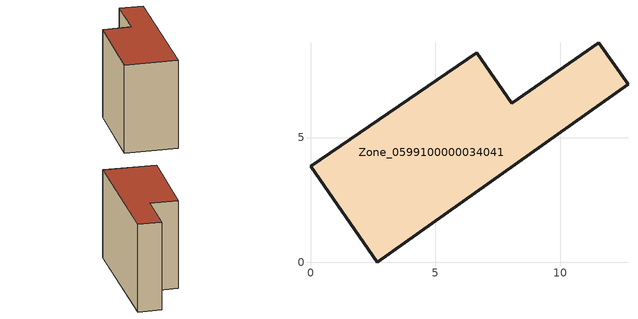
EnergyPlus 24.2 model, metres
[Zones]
Zone_0599100000034041
 floor ground (C_G): 2.67,0 0,3.84 6.65,8.39 8.05,6.37 11.55,8.8 12.71,7.12 z0
 wall outside (C_F): 2.67,0 12.71,7.12 11.55,8.8 8.05,6.37 6.65,8.39 0,3.84 2.67,0 z0:7.96
 roof outside (C_R): 0,3.84 2.67,0 12.71,7.12 11.55,8.8 8.05,6.37 6.65,8.39 z7.96
[BUILDING]
Pand.0599100000034041: North Axis=0; Terrain=City; Loads Convergence Tolerance Value=0.04; Temperature Convergence Tolerance Value=0.4; Solar Distribution=FullExterior; Maximum Number of Warmup Days=25; Minimum Number of Warmup Days=1
[Site:Location]
Rotterdam.The.Hague.AP_ZH_NLD Design_Conditions: Latitude=51.96; Longitude=4.45; Time Zone=1; Elevation=-4.5
[SITE:GROUNDTEMPERATURE:BUILDINGSURFACE]
18, 18, 18, 18, 18, 18, 18, 18, 18, 18, 18, 18
[MATERIAL] Thermal Absorptance=0.9; Solar Absorptance=0.7; Visible Absorptance=0.7
Name | Roughness | Thickness | Conductivity | Density | Specific Heat
G.TI.1946 | MediumSmooth | 0.15 | 1 | 540 | 1210
F.TI.1946 | Rough | 0.3 | 0.857143 | 1920 | 840
R.TI.1946 | MediumRough | 0.2 | 0.1 | 1500 | 1000
[CONSTRUCTION]
C_G: G.TI.1946
C_F: F.TI.1946
C_R: R.TI.1946
[ZONE]
Zone_0599100000034041: Type=1; Multiplier=1; Ceiling Height=Autocalculate; Volume=Autocalculate; Floor Area=autocalculate; Part of Total Floor Area=Yes
[ZONEINFILTRATION:DESIGNFLOWRATE]
Infil_Zone_0599100000034041: Zone or ZoneList or Space or SpaceList=Zone_0599100000034041; Schedule=AlwaysOn; Design Flow Rate Calculation Method=Flow/Area; Flow Rate per Floor Area=0.003; Constant Term Coefficient=1; Temperature Term Coefficient=0; Velocity Term Coefficient=0; Velocity Squared Term Coefficient=0
[HVACTEMPLATE:ZONE:IDEALLOADSAIRSYSTEM]
Zone_0599100000034041: Maximum Heating Supply Air Temperature=50; Minimum Cooling Supply Air Temperature=13; Maximum Heating Supply Air Humidity Ratio=0.0156; Minimum Cooling Supply Air Humidity Ratio=0.0077; Heating Limit=NoLimit; Cooling Limit=NoLimit; Dehumidification Control Type=ConstantSensibleHeatRatio; Cooling Sensible Heat Ratio=0.7; Dehumidification Setpoint=60; Humidification Control Type=None; Humidification Setpoint=30; Outdoor Air Method=None; Outdoor Air Flow Rate per Person=0.00944; Outdoor Air Flow Rate per Zone Floor Area=0; Outdoor Air Flow Rate per Zone=0; Demand Controlled Ventilation Type=None; Outdoor Air Economizer Type=NoEconomizer; Heat Recovery Type=None; Sensible Heat Recovery Effectiveness=0.7; Latent Heat Recovery Effectiveness=0.65
[ZONECONTROL:THERMOSTAT]
ThermostatControl_Zone_0599100000034041: Zone or ZoneList=Zone_0599100000034041; Control Type Schedule=DualSetpointControlType; Control 1=Thermostat_Zone_0599100000034041; Temperature Difference Between Cutout And Setpoint=0
[THERMOSTATSETPOINT:DUALSETPOINT]
Thermostat_Zone_0599100000034041: Heating Setpoint Temperature Schedule=HeatingSetpoint_Zone_0599100000034041; Cooling Setpoint Temperature Schedule=CoolingSetpoint_Zone_0599100000034041
[SCHEDULE:COMPACT]
HeatingSetpoint_Zone_0599100000034041: Through: 12/31, For: AllDays, Until: 24:00, 21
CoolingSetpoint_Zone_0599100000034041: Through: 12/31, For: AllDays, Until: 24:00, 24
DualSetpointControlType: Through: 12/31, For: AllDays, Until: 24:00, 4
AlwaysOn: Through: 12/31, For: AllDays, Until: 24:00, 1
